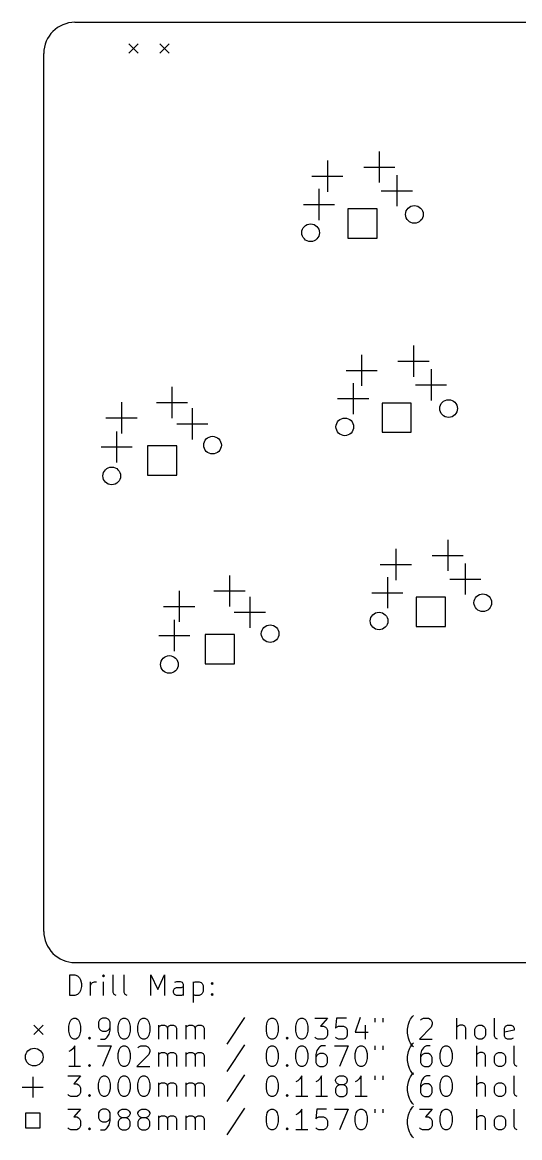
# Model space of a CAD drawing. Extents: x 193 to 305, y -164 to -57.
# Drawn here: x 192.7 to 240.7, y -164.1 to -56.6 of the extents above; entities that cross this region are included whole.
import ezdxf

# ---------------------------------------------------------------- set-up
doc = ezdxf.new("R2010")
doc.units = 0
doc.layers.add('BLACK', color=7, linetype='CONTINUOUS')

msp = doc.modelspace()

# ---------------------------------------------------------------- linework, layer by layer
at = {"layer": 'BLACK', "linetype": 'CONTINUOUS'}
for p, q in [((197.803, -56.5814), (301.991, -56.5814)), ((203.001, -58.6564), (203.901, -59.5564)), ((203.901, -58.6564), (203.001, -59.5564)), ((206.001, -58.6564), (206.901, -59.5564)), ((206.901, -58.6564), (206.001, -59.5564)), ((194.803, -144.196), (194.803, -59.5814)), ((227.146, -69.0333), (227.146, -72.0333)), ((222.144, -69.9154), (222.144, -72.9154)), ((225.646, -70.5333), (228.646, -70.5333)), ((220.644, -71.4154), (223.644, -71.4154)), ((228.838, -71.3141), (228.838, -74.3141)), ((221.334, -72.6373), (221.334, -75.6373)), ((227.338, -72.8141), (230.338, -72.8141)), ((219.834, -74.1373), (222.834, -74.1373)), ((226.937, -74.5672), (224.117, -74.5672)), ((224.117, -74.5672), (224.117, -77.3871)), ((226.937, -74.5672), (224.117, -74.5672)), ((224.117, -74.5672), (224.117, -77.3871)), ((226.937, -77.3871), (226.937, -74.5672)), ((226.937, -77.3871), (226.937, -74.5672)), ((224.117, -77.3871), (226.937, -77.3871)), ((224.117, -77.3871), (226.937, -77.3871)), ((230.446, -87.7446), (230.446, -90.7446)), ((225.443, -88.6267), (225.443, -91.6267)), ((223.943, -90.1267), (226.943, -90.1267)), ((228.946, -89.2446), (231.946, -89.2446)), ((232.137, -90.0255), (232.137, -93.0255)), ((224.633, -91.3487), (224.633, -94.3487)), ((207.155, -91.7184), (207.155, -94.7184)), ((230.637, -91.5255), (233.637, -91.5255)), ((202.297, -93.2036), (202.297, -96.2036)), ((205.655, -93.2184), (208.655, -93.2184)), ((223.133, -92.8487), (226.133, -92.8487)), ((230.236, -93.2786), (227.417, -93.2786)), ((227.417, -93.2786), (227.417, -96.0984)), ((230.236, -93.2786), (227.417, -93.2786)), ((227.417, -93.2786), (227.417, -96.0984)), ((230.236, -96.0984), (230.236, -93.2786)), ((230.236, -96.0984), (230.236, -93.2786)), ((209.112, -93.7761), (209.112, -96.7761)), ((200.797, -94.7036), (203.797, -94.7036)), ((207.612, -95.2761), (210.612, -95.2761)), ((201.825, -96.004), (201.825, -99.004)), ((227.417, -96.0984), (230.236, -96.0984)), ((227.417, -96.0984), (230.236, -96.0984)), ((200.325, -97.504), (203.325, -97.504)), ((207.621, -97.4091), (204.801, -97.4091)), ((204.801, -97.4091), (204.801, -100.229)), ((207.621, -97.4091), (204.801, -97.4091)), ((204.801, -97.4091), (204.801, -100.229)), ((207.621, -100.229), (207.621, -97.4091)), ((207.621, -100.229), (207.621, -97.4091)), ((204.801, -100.229), (207.621, -100.229)), ((204.801, -100.229), (207.621, -100.229)), ((228.742, -107.338), (228.742, -110.338)), ((233.745, -106.456), (233.745, -109.456)), ((232.245, -107.956), (235.245, -107.956)), ((227.242, -108.838), (230.242, -108.838)), ((235.437, -108.737), (235.437, -111.737)), ((212.71, -109.888), (212.71, -112.888)), ((227.933, -110.06), (227.933, -113.06)), ((233.937, -110.237), (236.937, -110.237)), ((207.852, -111.373), (207.852, -114.373)), ((211.21, -111.388), (214.21, -111.388)), ((226.433, -111.56), (229.433, -111.56)), ((206.352, -112.873), (209.352, -112.873)), ((214.667, -111.946), (214.667, -114.946)), ((233.536, -111.99), (230.716, -111.99)), ((230.716, -111.99), (230.716, -114.81)), ((233.536, -111.99), (230.716, -111.99)), ((230.716, -111.99), (230.716, -114.81)), ((233.536, -114.81), (233.536, -111.99)), ((233.536, -114.81), (233.536, -111.99)), ((213.167, -113.446), (216.167, -113.446)), ((207.38, -114.174), (207.38, -117.174)), ((230.716, -114.81), (233.536, -114.81)), ((230.716, -114.81), (233.536, -114.81)), ((205.88, -115.674), (208.88, -115.674)), ((213.176, -115.579), (210.356, -115.579)), ((210.356, -115.579), (210.356, -118.399)), ((213.176, -115.579), (210.356, -115.579)), ((210.356, -115.579), (210.356, -118.399)), ((213.176, -118.399), (213.176, -115.579)), ((213.176, -118.399), (213.176, -115.579)), ((210.356, -118.399), (213.176, -118.399)), ((210.356, -118.399), (213.176, -118.399)), ((197.803, -147.196), (301.991, -147.196)), ((197.304, -150.376), (197.304, -148.376)), ((197.304, -148.376), (197.781, -148.376)), ((197.781, -148.376), (198.066, -148.471)), ((198.066, -148.471), (198.257, -148.662)), ((198.257, -148.662), (198.352, -148.852)), ((198.352, -148.852), (198.447, -149.233)), ((198.447, -149.233), (198.447, -149.519)), ((199.304, -150.376), (199.304, -149.043)), ((199.304, -149.424), (199.4, -149.233)), ((199.4, -149.233), (199.495, -149.138)), ((199.495, -149.138), (199.685, -149.043)), ((199.685, -149.043), (199.876, -149.043)), ((200.542, -148.376), (200.447, -148.471)), ((200.447, -148.471), (200.542, -148.567)), ((200.638, -148.471), (200.542, -148.376)), ((200.542, -148.376), (200.542, -148.567)), ((200.542, -148.567), (200.638, -148.471)), ((200.542, -150.376), (200.542, -149.043)), ((201.495, -150.09), (201.495, -148.376)), ((202.542, -150.09), (202.542, -148.376)), ((205.114, -150.376), (205.114, -148.376)), ((205.114, -148.376), (205.781, -149.805)), ((205.781, -149.805), (206.447, -148.376)), ((206.447, -148.376), (206.447, -150.376)), ((207.59, -149.043), (207.4, -149.138)), ((207.971, -149.043), (207.59, -149.043)), ((208.162, -149.138), (207.971, -149.043)), ((208.257, -149.329), (208.162, -149.138)), ((208.257, -150.376), (208.257, -149.329)), ((209.209, -149.043), (209.209, -151.043)), ((209.209, -149.138), (209.4, -149.043)), ((209.4, -149.043), (209.781, -149.043)), ((209.781, -149.043), (209.971, -149.138)), ((209.971, -149.138), (210.066, -149.233)), ((210.066, -149.233), (210.162, -149.424)), ((210.923, -149.233), (211.019, -149.138)), ((211.019, -149.329), (210.923, -149.233)), ((211.019, -149.138), (211.114, -149.233)), ((211.019, -149.138), (211.019, -149.329)), ((211.114, -149.233), (211.019, -149.329)), ((197.781, -150.376), (197.304, -150.376)), ((198.066, -150.281), (197.781, -150.376)), ((198.257, -150.09), (198.066, -150.281)), ((198.352, -149.9), (198.257, -150.09)), ((198.447, -149.519), (198.352, -149.9)), ((201.59, -150.281), (201.495, -150.09)), ((201.781, -150.376), (201.59, -150.281)), ((202.638, -150.281), (202.542, -150.09)), ((202.828, -150.376), (202.638, -150.281)), ((207.304, -149.9), (207.4, -149.709)), ((207.304, -150.09), (207.304, -149.9)), ((207.4, -150.281), (207.304, -150.09)), ((207.4, -149.709), (207.59, -149.614)), ((207.59, -150.376), (207.4, -150.281)), ((207.59, -149.614), (208.066, -149.614)), ((208.066, -150.376), (207.59, -150.376)), ((208.066, -149.614), (208.257, -149.519)), ((208.257, -150.281), (208.066, -150.376)), ((209.4, -150.376), (209.209, -150.281)), ((209.781, -150.376), (209.4, -150.376)), ((209.971, -150.281), (209.781, -150.376)), ((210.066, -150.186), (209.971, -150.281)), ((210.162, -149.995), (210.066, -150.186)), ((210.162, -149.424), (210.162, -149.995)), ((210.923, -150.281), (211.019, -150.186)), ((211.019, -150.376), (210.923, -150.281)), ((211.019, -150.186), (211.114, -150.281)), ((211.019, -150.186), (211.019, -150.376)), ((211.114, -150.281), (211.019, -150.376)), ((197.495, -152.671), (197.685, -152.576)), ((197.685, -152.576), (197.876, -152.576)), ((197.876, -152.576), (198.066, -152.671)), ((200.447, -152.576), (200.257, -152.671)), ((200.828, -152.576), (200.447, -152.576)), ((201.019, -152.671), (200.828, -152.576)), ((202.257, -152.671), (202.447, -152.576)), ((202.447, -152.576), (202.638, -152.576)), ((202.638, -152.576), (202.828, -152.671)), ((204.162, -152.671), (204.352, -152.576)), ((204.352, -152.576), (204.542, -152.576)), ((204.542, -152.576), (204.733, -152.671)), ((214.162, -152.481), (212.447, -155.052)), ((216.542, -152.671), (216.733, -152.576)), ((216.733, -152.576), (216.923, -152.576)), ((216.923, -152.576), (217.114, -152.671)), ((219.4, -152.671), (219.59, -152.576)), ((219.59, -152.576), (219.781, -152.576)), ((219.781, -152.576), (219.971, -152.671)), ((220.923, -152.576), (222.162, -152.576)), ((222.162, -152.576), (221.495, -153.338)), ((223.019, -152.576), (222.923, -153.529)), ((223.971, -152.576), (223.019, -152.576)), ((225.304, -152.481), (224.828, -153.909)), ((226.733, -152.576), (226.733, -152.957)), ((227.495, -152.576), (227.495, -152.957)), ((230.162, -152.671), (230.352, -152.386)), ((230.352, -152.386), (230.447, -152.29)), ((231.209, -152.671), (231.4, -152.576)), ((231.4, -152.576), (231.876, -152.576)), ((231.876, -152.576), (232.066, -152.671)), ((234.638, -154.576), (234.638, -152.576)), ((238.257, -154.29), (238.257, -152.576)), ((193.828, -153.221), (194.728, -154.121)), ((194.728, -153.221), (193.828, -154.121)), ((197.209, -153.338), (197.304, -152.957)), ((197.209, -153.814), (197.209, -153.338)), ((197.304, -152.957), (197.4, -152.767)), ((197.4, -152.767), (197.495, -152.671)), ((198.066, -152.671), (198.162, -152.767)), ((198.162, -152.767), (198.257, -152.957)), ((198.257, -152.957), (198.352, -153.338)), ((198.352, -153.338), (198.352, -153.814)), ((200.162, -152.767), (200.066, -152.957)), ((200.066, -152.957), (200.066, -153.433)), ((200.066, -153.433), (200.162, -153.624)), ((200.257, -152.671), (200.162, -152.767)), ((200.162, -153.624), (200.257, -153.719)), ((200.257, -153.719), (200.447, -153.814)), ((200.828, -153.814), (201.019, -153.719)), ((201.114, -152.767), (201.019, -152.671)), ((201.019, -153.719), (201.114, -153.624)), ((201.209, -152.957), (201.114, -152.767)), ((201.114, -153.624), (201.209, -153.433)), ((201.114, -154.1), (201.209, -153.719)), ((201.209, -153.719), (201.209, -152.957)), ((201.971, -153.338), (202.066, -152.957)), ((201.971, -153.814), (201.971, -153.338)), ((202.066, -152.957), (202.162, -152.767)), ((202.162, -152.767), (202.257, -152.671)), ((202.828, -152.671), (202.923, -152.767)), ((202.923, -152.767), (203.019, -152.957)), ((203.019, -152.957), (203.114, -153.338)), ((203.114, -153.338), (203.114, -153.814)), ((203.876, -153.338), (203.971, -152.957)), ((203.876, -153.814), (203.876, -153.338)), ((203.971, -152.957), (204.066, -152.767)), ((204.066, -152.767), (204.162, -152.671)), ((204.733, -152.671), (204.828, -152.767)), ((204.828, -152.767), (204.923, -152.957)), ((204.923, -152.957), (205.019, -153.338)), ((205.019, -153.338), (205.019, -153.814)), ((205.876, -154.576), (205.876, -153.243)), ((205.876, -153.433), (205.971, -153.338)), ((205.971, -153.338), (206.162, -153.243)), ((206.162, -153.243), (206.447, -153.243)), ((206.447, -153.243), (206.638, -153.338)), ((206.638, -153.338), (206.733, -153.529)), ((206.733, -153.529), (206.828, -153.338)), ((206.733, -153.529), (206.733, -154.576)), ((206.828, -153.338), (207.019, -153.243)), ((207.019, -153.243), (207.304, -153.243)), ((207.304, -153.243), (207.495, -153.338)), ((207.495, -153.338), (207.59, -153.529)), ((207.59, -153.529), (207.59, -154.576)), ((208.542, -154.576), (208.542, -153.243)), ((208.542, -153.433), (208.638, -153.338)), ((208.638, -153.338), (208.828, -153.243)), ((208.828, -153.243), (209.114, -153.243)), ((209.114, -153.243), (209.304, -153.338)), ((209.304, -153.338), (209.4, -153.529)), ((209.4, -153.529), (209.495, -153.338)), ((209.4, -153.529), (209.4, -154.576)), ((209.495, -153.338), (209.685, -153.243)), ((209.685, -153.243), (209.971, -153.243)), ((209.971, -153.243), (210.162, -153.338)), ((210.162, -153.338), (210.257, -153.529)), ((210.257, -153.529), (210.257, -154.576)), ((216.257, -153.338), (216.352, -152.957)), ((216.257, -153.814), (216.257, -153.338)), ((216.352, -152.957), (216.447, -152.767)), ((216.447, -152.767), (216.542, -152.671)), ((217.114, -152.671), (217.209, -152.767)), ((217.209, -152.767), (217.304, -152.957)), ((217.304, -152.957), (217.4, -153.338)), ((217.4, -153.338), (217.4, -153.814)), ((219.114, -153.338), (219.209, -152.957)), ((219.114, -153.814), (219.114, -153.338)), ((219.209, -152.957), (219.304, -152.767)), ((219.304, -152.767), (219.4, -152.671)), ((219.971, -152.671), (220.066, -152.767)), ((220.066, -152.767), (220.162, -152.957)), ((220.162, -152.957), (220.257, -153.338)), ((220.257, -153.338), (220.257, -153.814)), ((221.495, -153.338), (221.781, -153.338)), ((221.781, -153.338), (221.971, -153.433)), ((221.971, -153.433), (222.066, -153.529)), ((222.066, -153.529), (222.162, -153.719)), ((222.162, -153.719), (222.162, -154.195)), ((222.923, -153.529), (223.019, -153.433)), ((223.019, -153.433), (223.209, -153.338)), ((223.209, -153.338), (223.685, -153.338)), ((223.685, -153.338), (223.876, -153.433)), ((223.876, -153.433), (223.971, -153.529)), ((223.971, -153.529), (224.066, -153.719)), ((224.066, -153.719), (224.066, -154.195)), ((225.781, -153.243), (225.781, -154.576)), ((229.876, -153.624), (229.971, -153.148)), ((229.876, -154.005), (229.876, -153.624)), ((229.971, -153.148), (230.066, -152.862)), ((230.066, -152.862), (230.162, -152.671)), ((232.162, -153.433), (231.019, -154.576)), ((231.114, -152.767), (231.209, -152.671)), ((232.066, -152.671), (232.162, -152.767)), ((232.162, -152.767), (232.257, -152.957)), ((232.257, -153.148), (232.162, -153.433)), ((232.257, -152.957), (232.257, -153.148)), ((234.733, -153.338), (234.638, -153.433)), ((234.923, -153.243), (234.733, -153.338)), ((235.209, -153.243), (234.923, -153.243)), ((235.4, -153.338), (235.209, -153.243)), ((235.495, -153.529), (235.4, -153.338)), ((235.495, -154.576), (235.495, -153.529)), ((236.352, -153.624), (236.447, -153.433)), ((236.352, -154.195), (236.352, -153.624)), ((236.447, -153.433), (236.542, -153.338)), ((236.542, -153.338), (236.733, -153.243)), ((236.733, -153.243), (237.019, -153.243)), ((237.019, -153.243), (237.209, -153.338)), ((237.209, -153.338), (237.304, -153.433)), ((237.304, -153.433), (237.4, -153.624)), ((237.4, -153.624), (237.4, -154.195)), ((239.209, -153.529), (239.304, -153.338)), ((239.209, -154.29), (239.209, -153.529)), ((240.162, -153.719), (239.209, -153.909)), ((239.304, -153.338), (239.495, -153.243)), ((239.495, -153.243), (239.876, -153.243)), ((239.876, -153.243), (240.066, -153.338)), ((240.066, -153.338), (240.162, -153.529)), ((240.162, -153.529), (240.162, -153.719)), ((197.304, -154.195), (197.209, -153.814)), ((197.4, -154.386), (197.304, -154.195)), ((197.495, -154.481), (197.4, -154.386)), ((197.685, -154.576), (197.495, -154.481)), ((197.876, -154.576), (197.685, -154.576)), ((198.066, -154.481), (197.876, -154.576)), ((198.162, -154.386), (198.066, -154.481)), ((198.257, -154.195), (198.162, -154.386)), ((198.352, -153.814), (198.257, -154.195)), ((199.114, -154.481), (199.209, -154.386)), ((199.209, -154.576), (199.114, -154.481)), ((199.209, -154.386), (199.304, -154.481)), ((199.209, -154.386), (199.209, -154.576)), ((199.304, -154.481), (199.209, -154.576)), ((200.257, -154.576), (200.638, -154.576)), ((200.447, -153.814), (200.828, -153.814)), ((200.638, -154.576), (200.828, -154.481)), ((200.828, -154.481), (200.923, -154.386)), ((200.923, -154.386), (201.114, -154.1)), ((202.066, -154.195), (201.971, -153.814)), ((202.162, -154.386), (202.066, -154.195)), ((202.257, -154.481), (202.162, -154.386)), ((202.447, -154.576), (202.257, -154.481)), ((202.638, -154.576), (202.447, -154.576)), ((202.828, -154.481), (202.638, -154.576)), ((202.923, -154.386), (202.828, -154.481)), ((203.019, -154.195), (202.923, -154.386)), ((203.114, -153.814), (203.019, -154.195)), ((203.971, -154.195), (203.876, -153.814)), ((204.066, -154.386), (203.971, -154.195)), ((204.162, -154.481), (204.066, -154.386)), ((204.352, -154.576), (204.162, -154.481)), ((204.542, -154.576), (204.352, -154.576)), ((204.733, -154.481), (204.542, -154.576)), ((204.828, -154.386), (204.733, -154.481)), ((204.923, -154.195), (204.828, -154.386)), ((205.019, -153.814), (204.923, -154.195)), ((216.352, -154.195), (216.257, -153.814)), ((216.447, -154.386), (216.352, -154.195)), ((216.542, -154.481), (216.447, -154.386)), ((216.733, -154.576), (216.542, -154.481)), ((216.923, -154.576), (216.733, -154.576)), ((217.114, -154.481), (216.923, -154.576)), ((217.209, -154.386), (217.114, -154.481)), ((217.304, -154.195), (217.209, -154.386)), ((217.4, -153.814), (217.304, -154.195)), ((218.162, -154.481), (218.257, -154.386)), ((218.257, -154.576), (218.162, -154.481)), ((218.257, -154.386), (218.352, -154.481)), ((218.257, -154.386), (218.257, -154.576)), ((218.352, -154.481), (218.257, -154.576)), ((219.209, -154.195), (219.114, -153.814)), ((219.304, -154.386), (219.209, -154.195)), ((219.4, -154.481), (219.304, -154.386)), ((219.59, -154.576), (219.4, -154.481)), ((219.781, -154.576), (219.59, -154.576)), ((219.971, -154.481), (219.781, -154.576)), ((220.066, -154.386), (219.971, -154.481)), ((220.162, -154.195), (220.066, -154.386)), ((220.257, -153.814), (220.162, -154.195)), ((221.019, -154.481), (220.923, -154.386)), ((221.209, -154.576), (221.019, -154.481)), ((221.781, -154.576), (221.209, -154.576)), ((221.971, -154.481), (221.781, -154.576)), ((222.066, -154.386), (221.971, -154.481)), ((222.162, -154.195), (222.066, -154.386)), ((223.019, -154.481), (222.923, -154.386)), ((223.209, -154.576), (223.019, -154.481)), ((223.685, -154.576), (223.209, -154.576)), ((223.876, -154.481), (223.685, -154.576)), ((223.971, -154.386), (223.876, -154.481)), ((224.066, -154.195), (223.971, -154.386)), ((224.828, -153.909), (226.066, -153.909)), ((229.971, -154.481), (229.876, -154.005)), ((230.066, -154.767), (229.971, -154.481)), ((230.162, -154.957), (230.066, -154.767)), ((231.019, -154.576), (232.257, -154.576)), ((236.447, -154.386), (236.352, -154.195)), ((236.542, -154.481), (236.447, -154.386)), ((236.733, -154.576), (236.542, -154.481)), ((237.019, -154.576), (236.733, -154.576)), ((237.209, -154.481), (237.019, -154.576)), ((237.304, -154.386), (237.209, -154.481)), ((237.4, -154.195), (237.304, -154.386)), ((238.352, -154.481), (238.257, -154.29)), ((238.542, -154.576), (238.352, -154.481)), ((239.304, -154.481), (239.209, -154.29)), ((239.495, -154.576), (239.304, -154.481)), ((239.876, -154.576), (239.495, -154.576)), ((240.066, -154.481), (239.876, -154.576)), ((197.4, -155.692), (197.209, -155.788)), ((197.59, -155.502), (197.4, -155.692)), ((197.781, -155.216), (197.59, -155.502)), ((197.781, -157.216), (197.781, -155.216)), ((199.971, -155.216), (201.304, -155.216)), ((201.304, -155.216), (200.447, -157.216)), ((201.971, -155.978), (202.066, -155.597)), ((202.066, -155.597), (202.162, -155.407)), ((202.162, -155.407), (202.257, -155.311)), ((202.257, -155.311), (202.447, -155.216)), ((202.447, -155.216), (202.638, -155.216)), ((202.638, -155.216), (202.828, -155.311)), ((202.828, -155.311), (202.923, -155.407)), ((202.923, -155.407), (203.019, -155.597)), ((203.019, -155.597), (203.114, -155.978)), ((203.876, -155.407), (203.971, -155.311)), ((203.971, -155.311), (204.162, -155.216)), ((204.162, -155.216), (204.638, -155.216)), ((204.638, -155.216), (204.828, -155.311)), ((204.828, -155.311), (204.923, -155.407)), ((204.923, -155.407), (205.019, -155.597)), ((205.019, -155.788), (204.923, -156.073)), ((205.019, -155.597), (205.019, -155.788)), ((214.162, -155.121), (212.447, -157.692)), ((216.257, -155.978), (216.352, -155.597)), ((216.352, -155.597), (216.447, -155.407)), ((216.447, -155.407), (216.542, -155.311)), ((216.542, -155.311), (216.733, -155.216)), ((216.733, -155.216), (216.923, -155.216)), ((216.923, -155.216), (217.114, -155.311)), ((217.114, -155.311), (217.209, -155.407)), ((217.209, -155.407), (217.304, -155.597)), ((217.304, -155.597), (217.4, -155.978)), ((219.114, -155.978), (219.209, -155.597)), ((219.209, -155.597), (219.304, -155.407)), ((219.304, -155.407), (219.4, -155.311)), ((219.4, -155.311), (219.59, -155.216)), ((219.59, -155.216), (219.781, -155.216)), ((219.781, -155.216), (219.971, -155.311)), ((219.971, -155.311), (220.066, -155.407)), ((220.066, -155.407), (220.162, -155.597)), ((220.162, -155.597), (220.257, -155.978)), ((221.114, -155.692), (221.019, -156.073)), ((221.304, -155.407), (221.114, -155.692)), ((221.4, -155.311), (221.304, -155.407)), ((221.59, -155.216), (221.4, -155.311)), ((221.971, -155.216), (221.59, -155.216)), ((222.828, -155.216), (224.162, -155.216)), ((224.162, -155.216), (223.304, -157.216)), ((224.828, -155.978), (224.923, -155.597)), ((224.923, -155.597), (225.019, -155.407)), ((225.019, -155.407), (225.114, -155.311)), ((225.114, -155.311), (225.304, -155.216)), ((225.304, -155.216), (225.495, -155.216)), ((225.495, -155.216), (225.685, -155.311)), ((225.685, -155.311), (225.781, -155.407)), ((225.781, -155.407), (225.876, -155.597)), ((225.876, -155.597), (225.971, -155.978)), ((226.733, -155.216), (226.733, -155.597)), ((227.495, -155.216), (227.495, -155.597)), ((229.876, -156.264), (229.971, -155.788)), ((229.971, -155.788), (230.066, -155.502)), ((230.066, -155.502), (230.162, -155.311)), ((230.352, -155.243), (230.162, -154.957)), ((230.162, -155.311), (230.352, -155.026)), ((230.352, -155.026), (230.447, -154.93)), ((230.447, -155.338), (230.352, -155.243)), ((231.209, -155.692), (231.114, -156.073)), ((231.4, -155.407), (231.209, -155.692)), ((231.495, -155.311), (231.4, -155.407)), ((231.685, -155.216), (231.495, -155.311)), ((232.066, -155.216), (231.685, -155.216)), ((233.019, -155.978), (233.114, -155.597)), ((233.114, -155.597), (233.209, -155.407)), ((233.209, -155.407), (233.304, -155.311)), ((233.304, -155.311), (233.495, -155.216)), ((233.495, -155.216), (233.685, -155.216)), ((233.685, -155.216), (233.876, -155.311)), ((233.876, -155.311), (233.971, -155.407)), ((233.971, -155.407), (234.066, -155.597)), ((234.066, -155.597), (234.162, -155.978)), ((236.542, -157.216), (236.542, -155.216)), ((240.162, -156.93), (240.162, -155.216)), ((201.971, -156.454), (201.971, -155.978)), ((202.066, -156.835), (201.971, -156.454)), ((202.162, -157.026), (202.066, -156.835)), ((203.019, -156.835), (202.923, -157.026)), ((203.114, -156.454), (203.019, -156.835)), ((203.114, -155.978), (203.114, -156.454)), ((204.923, -156.073), (203.781, -157.216)), ((205.876, -157.216), (205.876, -155.883)), ((205.876, -156.073), (205.971, -155.978)), ((205.971, -155.978), (206.162, -155.883)), ((206.162, -155.883), (206.447, -155.883)), ((206.447, -155.883), (206.638, -155.978)), ((206.638, -155.978), (206.733, -156.169)), ((206.733, -156.169), (206.828, -155.978)), ((206.733, -156.169), (206.733, -157.216)), ((206.828, -155.978), (207.019, -155.883)), ((207.019, -155.883), (207.304, -155.883)), ((207.304, -155.883), (207.495, -155.978)), ((207.495, -155.978), (207.59, -156.169)), ((207.59, -156.169), (207.59, -157.216)), ((208.542, -157.216), (208.542, -155.883)), ((208.542, -156.073), (208.638, -155.978)), ((208.638, -155.978), (208.828, -155.883)), ((208.828, -155.883), (209.114, -155.883)), ((209.114, -155.883), (209.304, -155.978)), ((209.304, -155.978), (209.4, -156.169)), ((209.4, -156.169), (209.495, -155.978)), ((209.4, -156.169), (209.4, -157.216)), ((209.495, -155.978), (209.685, -155.883)), ((209.685, -155.883), (209.971, -155.883)), ((209.971, -155.883), (210.162, -155.978)), ((210.162, -155.978), (210.257, -156.169)), ((210.257, -156.169), (210.257, -157.216)), ((216.257, -156.454), (216.257, -155.978)), ((216.352, -156.835), (216.257, -156.454)), ((216.447, -157.026), (216.352, -156.835)), ((217.304, -156.835), (217.209, -157.026)), ((217.4, -156.454), (217.304, -156.835)), ((217.4, -155.978), (217.4, -156.454)), ((219.114, -156.454), (219.114, -155.978)), ((219.209, -156.835), (219.114, -156.454)), ((219.304, -157.026), (219.209, -156.835)), ((220.162, -156.835), (220.066, -157.026)), ((220.257, -156.454), (220.162, -156.835)), ((220.257, -155.978), (220.257, -156.454)), ((221.019, -156.073), (221.019, -156.835)), ((221.114, -156.169), (221.019, -156.359)), ((221.019, -156.835), (221.114, -157.026)), ((221.209, -156.073), (221.114, -156.169)), ((221.4, -155.978), (221.209, -156.073)), ((221.781, -155.978), (221.4, -155.978)), ((221.971, -156.073), (221.781, -155.978)), ((222.066, -156.169), (221.971, -156.073)), ((222.162, -156.359), (222.066, -156.169)), ((222.066, -157.026), (222.162, -156.835)), ((222.162, -156.835), (222.162, -156.359)), ((224.828, -156.454), (224.828, -155.978)), ((224.923, -156.835), (224.828, -156.454)), ((225.019, -157.026), (224.923, -156.835)), ((225.876, -156.835), (225.781, -157.026)), ((225.971, -156.454), (225.876, -156.835)), ((225.971, -155.978), (225.971, -156.454)), ((229.876, -156.645), (229.876, -156.264)), ((229.971, -157.121), (229.876, -156.645)), ((231.114, -156.073), (231.114, -156.835)), ((231.209, -156.169), (231.114, -156.359)), ((231.114, -156.835), (231.209, -157.026)), ((231.304, -156.073), (231.209, -156.169)), ((231.495, -155.978), (231.304, -156.073)), ((231.876, -155.978), (231.495, -155.978)), ((232.066, -156.073), (231.876, -155.978)), ((232.162, -156.169), (232.066, -156.073)), ((232.257, -156.359), (232.162, -156.169)), ((232.162, -157.026), (232.257, -156.835)), ((232.257, -156.835), (232.257, -156.359)), ((233.019, -156.454), (233.019, -155.978)), ((233.114, -156.835), (233.019, -156.454)), ((233.209, -157.026), (233.114, -156.835)), ((234.066, -156.835), (233.971, -157.026)), ((234.162, -156.454), (234.066, -156.835)), ((234.162, -155.978), (234.162, -156.454)), ((236.638, -155.978), (236.542, -156.073)), ((236.828, -155.883), (236.638, -155.978)), ((237.114, -155.883), (236.828, -155.883)), ((237.304, -155.978), (237.114, -155.883)), ((237.4, -156.169), (237.304, -155.978)), ((237.4, -157.216), (237.4, -156.169)), ((238.257, -156.264), (238.352, -156.073)), ((238.257, -156.835), (238.257, -156.264)), ((238.352, -157.026), (238.257, -156.835)), ((238.352, -156.073), (238.447, -155.978)), ((238.447, -155.978), (238.638, -155.883)), ((238.638, -155.883), (238.923, -155.883)), ((238.923, -155.883), (239.114, -155.978)), ((239.114, -155.978), (239.209, -156.073)), ((239.209, -156.073), (239.304, -156.264)), ((239.304, -156.835), (239.209, -157.026)), ((239.304, -156.264), (239.304, -156.835)), ((240.257, -157.121), (240.162, -156.93)), ((198.352, -157.216), (197.209, -157.216)), ((199.114, -157.121), (199.209, -157.026)), ((199.209, -157.216), (199.114, -157.121)), ((199.209, -157.026), (199.304, -157.121)), ((199.209, -157.026), (199.209, -157.216)), ((199.304, -157.121), (199.209, -157.216)), ((202.257, -157.121), (202.162, -157.026)), ((202.447, -157.216), (202.257, -157.121)), ((202.638, -157.216), (202.447, -157.216)), ((202.828, -157.121), (202.638, -157.216)), ((202.923, -157.026), (202.828, -157.121)), ((203.781, -157.216), (205.019, -157.216)), ((216.542, -157.121), (216.447, -157.026)), ((216.733, -157.216), (216.542, -157.121)), ((216.923, -157.216), (216.733, -157.216)), ((217.114, -157.121), (216.923, -157.216)), ((217.209, -157.026), (217.114, -157.121)), ((218.162, -157.121), (218.257, -157.026)), ((218.257, -157.216), (218.162, -157.121)), ((218.257, -157.026), (218.352, -157.121)), ((218.257, -157.026), (218.257, -157.216)), ((218.352, -157.121), (218.257, -157.216)), ((219.4, -157.121), (219.304, -157.026)), ((219.59, -157.216), (219.4, -157.121)), ((219.781, -157.216), (219.59, -157.216)), ((219.971, -157.121), (219.781, -157.216)), ((220.066, -157.026), (219.971, -157.121)), ((221.114, -157.026), (221.209, -157.121)), ((221.209, -157.121), (221.4, -157.216)), ((221.4, -157.216), (221.781, -157.216)), ((221.781, -157.216), (221.971, -157.121)), ((221.971, -157.121), (222.066, -157.026)), ((225.114, -157.121), (225.019, -157.026)), ((225.304, -157.216), (225.114, -157.121)), ((225.495, -157.216), (225.304, -157.216)), ((225.685, -157.121), (225.495, -157.216)), ((225.781, -157.026), (225.685, -157.121)), ((230.066, -157.407), (229.971, -157.121)), ((230.162, -157.597), (230.066, -157.407)), ((230.352, -157.883), (230.162, -157.597)), ((230.162, -158.213), (230.352, -157.927)), ((230.352, -157.927), (230.447, -157.832)), ((230.447, -157.978), (230.352, -157.883)), ((231.209, -157.026), (231.304, -157.121)), ((231.304, -157.121), (231.495, -157.216)), ((231.495, -157.216), (231.876, -157.216)), ((231.876, -157.216), (232.066, -157.121)), ((232.066, -157.121), (232.162, -157.026)), ((233.304, -157.121), (233.209, -157.026)), ((233.495, -157.216), (233.304, -157.121)), ((233.685, -157.216), (233.495, -157.216)), ((233.876, -157.121), (233.685, -157.216)), ((233.971, -157.026), (233.876, -157.121)), ((238.447, -157.121), (238.352, -157.026)), ((238.638, -157.216), (238.447, -157.121)), ((238.923, -157.216), (238.638, -157.216)), ((239.114, -157.121), (238.923, -157.216)), ((239.209, -157.026), (239.114, -157.121)), ((240.447, -157.216), (240.257, -157.121)), ((193.728, -158.213), (193.728, -160.213)), ((197.114, -158.118), (198.352, -158.118)), ((198.352, -158.118), (197.685, -158.88)), ((197.685, -158.88), (197.971, -158.88)), ((197.971, -158.88), (198.162, -158.975)), ((198.162, -158.975), (198.257, -159.07)), ((198.257, -159.07), (198.352, -159.261)), ((200.066, -158.88), (200.162, -158.499)), ((200.066, -159.356), (200.066, -158.88)), ((200.162, -158.499), (200.257, -158.308)), ((200.257, -158.308), (200.352, -158.213)), ((200.352, -158.213), (200.542, -158.118)), ((200.542, -158.118), (200.733, -158.118)), ((200.733, -158.118), (200.923, -158.213)), ((200.923, -158.213), (201.019, -158.308)), ((201.019, -158.308), (201.114, -158.499)), ((201.114, -158.499), (201.209, -158.88)), ((201.209, -158.88), (201.209, -159.356)), ((201.971, -158.88), (202.066, -158.499)), ((201.971, -159.356), (201.971, -158.88)), ((202.066, -158.499), (202.162, -158.308)), ((202.162, -158.308), (202.257, -158.213)), ((202.257, -158.213), (202.447, -158.118)), ((202.447, -158.118), (202.638, -158.118)), ((202.638, -158.118), (202.828, -158.213)), ((202.828, -158.213), (202.923, -158.308)), ((202.923, -158.308), (203.019, -158.499)), ((203.019, -158.499), (203.114, -158.88)), ((203.114, -158.88), (203.114, -159.356)), ((203.876, -158.88), (203.971, -158.499)), ((203.876, -159.356), (203.876, -158.88)), ((203.971, -158.499), (204.066, -158.308)), ((204.066, -158.308), (204.162, -158.213)), ((204.162, -158.213), (204.352, -158.118)), ((204.352, -158.118), (204.542, -158.118)), ((204.542, -158.118), (204.733, -158.213)), ((204.733, -158.213), (204.828, -158.308)), ((204.828, -158.308), (204.923, -158.499)), ((204.923, -158.499), (205.019, -158.88)), ((205.019, -158.88), (205.019, -159.356)), ((205.876, -160.118), (205.876, -158.785)), ((205.876, -158.975), (205.971, -158.88)), ((205.971, -158.88), (206.162, -158.785)), ((206.162, -158.785), (206.447, -158.785)), ((206.447, -158.785), (206.638, -158.88)), ((206.638, -158.88), (206.733, -159.07)), ((206.733, -159.07), (206.828, -158.88)), ((206.733, -159.07), (206.733, -160.118)), ((206.828, -158.88), (207.019, -158.785)), ((207.019, -158.785), (207.304, -158.785)), ((207.304, -158.785), (207.495, -158.88)), ((207.495, -158.88), (207.59, -159.07)), ((207.59, -159.07), (207.59, -160.118)), ((208.542, -160.118), (208.542, -158.785)), ((208.542, -158.975), (208.638, -158.88)), ((208.638, -158.88), (208.828, -158.785)), ((208.828, -158.785), (209.114, -158.785)), ((209.114, -158.785), (209.304, -158.88)), ((209.304, -158.88), (209.4, -159.07)), ((209.4, -159.07), (209.495, -158.88)), ((209.4, -159.07), (209.4, -160.118)), ((209.495, -158.88), (209.685, -158.785)), ((209.685, -158.785), (209.971, -158.785)), ((209.971, -158.785), (210.162, -158.88)), ((210.162, -158.88), (210.257, -159.07)), ((210.257, -159.07), (210.257, -160.118)), ((214.162, -158.023), (212.447, -160.594)), ((216.257, -158.88), (216.352, -158.499)), ((216.257, -159.356), (216.257, -158.88)), ((216.352, -158.499), (216.447, -158.308)), ((216.447, -158.308), (216.542, -158.213)), ((216.542, -158.213), (216.733, -158.118)), ((216.733, -158.118), (216.923, -158.118)), ((216.923, -158.118), (217.114, -158.213)), ((217.114, -158.213), (217.209, -158.308)), ((217.209, -158.308), (217.304, -158.499)), ((217.304, -158.499), (217.4, -158.88)), ((217.4, -158.88), (217.4, -159.356)), ((219.304, -158.594), (219.114, -158.689)), ((219.495, -158.404), (219.304, -158.594)), ((219.685, -158.118), (219.495, -158.404)), ((219.685, -160.118), (219.685, -158.118)), ((221.209, -158.594), (221.019, -158.689)), ((221.4, -158.404), (221.209, -158.594)), ((221.59, -158.118), (221.4, -158.404)), ((221.59, -160.118), (221.59, -158.118)), ((222.923, -158.499), (223.019, -158.308)), ((222.923, -158.594), (222.923, -158.499)), ((223.019, -158.785), (222.923, -158.594)), ((223.019, -158.308), (223.114, -158.213)), ((223.114, -158.88), (223.019, -158.785)), ((223.114, -159.07), (223.019, -159.166)), ((223.114, -158.213), (223.304, -158.118)), ((223.304, -158.975), (223.114, -158.88)), ((223.304, -158.975), (223.114, -159.07)), ((223.304, -158.118), (223.685, -158.118)), ((223.685, -158.975), (223.304, -158.975)), ((223.685, -158.118), (223.876, -158.213)), ((223.876, -158.88), (223.685, -158.975)), ((223.876, -159.07), (223.685, -158.975)), ((223.876, -158.213), (223.971, -158.308)), ((223.971, -158.785), (223.876, -158.88)), ((223.971, -159.166), (223.876, -159.07)), ((223.971, -158.308), (224.066, -158.499)), ((224.066, -158.594), (223.971, -158.785)), ((224.066, -158.499), (224.066, -158.594)), ((225.019, -158.594), (224.828, -158.689)), ((225.209, -158.404), (225.019, -158.594)), ((225.4, -158.118), (225.209, -158.404)), ((225.4, -160.118), (225.4, -158.118)), ((226.733, -158.118), (226.733, -158.499)), ((227.495, -158.118), (227.495, -158.499)), ((229.876, -159.166), (229.971, -158.689)), ((229.971, -158.689), (230.066, -158.404)), ((230.066, -158.404), (230.162, -158.213)), ((231.209, -158.594), (231.114, -158.975)), ((231.114, -158.975), (231.114, -159.737)), ((231.209, -159.07), (231.114, -159.261)), ((231.4, -158.308), (231.209, -158.594)), ((231.304, -158.975), (231.209, -159.07)), ((231.495, -158.88), (231.304, -158.975)), ((231.495, -158.213), (231.4, -158.308)), ((231.685, -158.118), (231.495, -158.213)), ((231.876, -158.88), (231.495, -158.88)), ((232.066, -158.118), (231.685, -158.118)), ((232.066, -158.975), (231.876, -158.88)), ((232.162, -159.07), (232.066, -158.975)), ((232.257, -159.261), (232.162, -159.07)), ((233.019, -158.88), (233.114, -158.499)), ((233.019, -159.356), (233.019, -158.88)), ((233.114, -158.499), (233.209, -158.308)), ((233.209, -158.308), (233.304, -158.213)), ((233.304, -158.213), (233.495, -158.118)), ((233.495, -158.118), (233.685, -158.118)), ((233.685, -158.118), (233.876, -158.213)), ((233.876, -158.213), (233.971, -158.308)), ((233.971, -158.308), (234.066, -158.499)), ((234.066, -158.499), (234.162, -158.88)), ((234.162, -158.88), (234.162, -159.356)), ((236.542, -160.118), (236.542, -158.118)), ((236.638, -158.88), (236.542, -158.975)), ((236.828, -158.785), (236.638, -158.88)), ((237.114, -158.785), (236.828, -158.785)), ((237.304, -158.88), (237.114, -158.785)), ((237.4, -159.07), (237.304, -158.88)), ((237.4, -160.118), (237.4, -159.07)), ((238.257, -159.166), (238.352, -158.975)), ((238.352, -158.975), (238.447, -158.88)), ((238.447, -158.88), (238.638, -158.785)), ((238.638, -158.785), (238.923, -158.785)), ((238.923, -158.785), (239.114, -158.88)), ((239.114, -158.88), (239.209, -158.975)), ((239.209, -158.975), (239.304, -159.166)), ((240.162, -159.832), (240.162, -158.118)), ((192.728, -159.213), (194.728, -159.213)), ((197.209, -160.023), (197.114, -159.927)), ((197.4, -160.118), (197.209, -160.023)), ((197.971, -160.118), (197.4, -160.118)), ((198.162, -160.023), (197.971, -160.118)), ((198.257, -159.927), (198.162, -160.023)), ((198.352, -159.737), (198.257, -159.927)), ((198.352, -159.261), (198.352, -159.737)), ((199.114, -160.023), (199.209, -159.927)), ((199.209, -160.118), (199.114, -160.023)), ((199.209, -159.927), (199.304, -160.023)), ((199.209, -159.927), (199.209, -160.118)), ((199.304, -160.023), (199.209, -160.118)), ((200.162, -159.737), (200.066, -159.356)), ((200.257, -159.927), (200.162, -159.737)), ((200.352, -160.023), (200.257, -159.927)), ((200.542, -160.118), (200.352, -160.023)), ((200.733, -160.118), (200.542, -160.118)), ((200.923, -160.023), (200.733, -160.118)), ((201.019, -159.927), (200.923, -160.023)), ((201.114, -159.737), (201.019, -159.927)), ((201.209, -159.356), (201.114, -159.737)), ((202.066, -159.737), (201.971, -159.356)), ((202.162, -159.927), (202.066, -159.737)), ((202.257, -160.023), (202.162, -159.927)), ((202.447, -160.118), (202.257, -160.023)), ((202.638, -160.118), (202.447, -160.118)), ((202.828, -160.023), (202.638, -160.118)), ((202.923, -159.927), (202.828, -160.023)), ((203.019, -159.737), (202.923, -159.927)), ((203.114, -159.356), (203.019, -159.737)), ((203.971, -159.737), (203.876, -159.356)), ((204.066, -159.927), (203.971, -159.737)), ((204.162, -160.023), (204.066, -159.927)), ((204.352, -160.118), (204.162, -160.023)), ((204.542, -160.118), (204.352, -160.118)), ((204.733, -160.023), (204.542, -160.118)), ((204.828, -159.927), (204.733, -160.023)), ((204.923, -159.737), (204.828, -159.927)), ((205.019, -159.356), (204.923, -159.737)), ((216.352, -159.737), (216.257, -159.356)), ((216.447, -159.927), (216.352, -159.737)), ((216.542, -160.023), (216.447, -159.927)), ((216.733, -160.118), (216.542, -160.023)), ((216.923, -160.118), (216.733, -160.118)), ((217.114, -160.023), (216.923, -160.118)), ((217.209, -159.927), (217.114, -160.023)), ((217.304, -159.737), (217.209, -159.927)), ((217.4, -159.356), (217.304, -159.737)), ((218.162, -160.023), (218.257, -159.927)), ((218.257, -160.118), (218.162, -160.023)), ((218.257, -159.927), (218.352, -160.023)), ((218.257, -159.927), (218.257, -160.118)), ((218.352, -160.023), (218.257, -160.118)), ((220.257, -160.118), (219.114, -160.118)), ((222.162, -160.118), (221.019, -160.118)), ((223.019, -159.166), (222.923, -159.356)), ((222.923, -159.356), (222.923, -159.737)), ((222.923, -159.737), (223.019, -159.927)), ((223.019, -159.927), (223.114, -160.023)), ((223.114, -160.023), (223.304, -160.118)), ((223.304, -160.118), (223.685, -160.118)), ((223.685, -160.118), (223.876, -160.023)), ((223.876, -160.023), (223.971, -159.927)), ((224.066, -159.356), (223.971, -159.166)), ((223.971, -159.927), (224.066, -159.737)), ((224.066, -159.737), (224.066, -159.356)), ((225.971, -160.118), (224.828, -160.118)), ((229.876, -159.546), (229.876, -159.166)), ((229.971, -160.023), (229.876, -159.546)), ((230.066, -160.308), (229.971, -160.023)), ((231.114, -159.737), (231.209, -159.927)), ((231.209, -159.927), (231.304, -160.023)), ((231.304, -160.023), (231.495, -160.118)), ((231.495, -160.118), (231.876, -160.118)), ((231.876, -160.118), (232.066, -160.023)), ((232.066, -160.023), (232.162, -159.927)), ((232.162, -159.927), (232.257, -159.737)), ((232.257, -159.737), (232.257, -159.261)), ((233.114, -159.737), (233.019, -159.356)), ((233.209, -159.927), (233.114, -159.737)), ((233.304, -160.023), (233.209, -159.927)), ((233.495, -160.118), (233.304, -160.023)), ((233.685, -160.118), (233.495, -160.118)), ((233.876, -160.023), (233.685, -160.118)), ((233.971, -159.927), (233.876, -160.023)), ((234.066, -159.737), (233.971, -159.927)), ((234.162, -159.356), (234.066, -159.737)), ((238.257, -159.737), (238.257, -159.166)), ((238.352, -159.927), (238.257, -159.737)), ((238.447, -160.023), (238.352, -159.927)), ((238.638, -160.118), (238.447, -160.023)), ((238.923, -160.118), (238.638, -160.118)), ((239.114, -160.023), (238.923, -160.118)), ((239.209, -159.927), (239.114, -160.023)), ((239.304, -159.737), (239.209, -159.927)), ((239.304, -159.166), (239.304, -159.737)), ((240.257, -160.023), (240.162, -159.832)), ((240.447, -160.118), (240.257, -160.023)), ((214.162, -161.223), (212.447, -163.794)), ((230.162, -160.499), (230.066, -160.308)), ((230.352, -160.785), (230.162, -160.499)), ((230.162, -161.413), (230.352, -161.127)), ((230.447, -160.88), (230.352, -160.785)), ((230.352, -161.127), (230.447, -161.032)), ((194.435, -161.706), (193.021, -161.706)), ((193.021, -161.706), (193.021, -163.12)), ((194.435, -163.12), (194.435, -161.706)), ((197.114, -161.318), (198.352, -161.318)), ((198.352, -161.318), (197.685, -162.08)), ((197.685, -162.08), (197.971, -162.08)), ((197.971, -162.08), (198.162, -162.175)), ((198.162, -162.175), (198.257, -162.27)), ((198.257, -162.27), (198.352, -162.461)), ((200.162, -161.508), (200.066, -161.699)), ((200.066, -161.699), (200.066, -162.175)), ((200.066, -162.175), (200.162, -162.366)), ((200.257, -161.413), (200.162, -161.508)), ((200.447, -161.318), (200.257, -161.413)), ((200.828, -161.318), (200.447, -161.318)), ((201.019, -161.413), (200.828, -161.318)), ((201.114, -161.508), (201.019, -161.413)), ((201.209, -161.699), (201.114, -161.508)), ((201.114, -162.366), (201.209, -162.175)), ((201.209, -162.461), (201.209, -161.699)), ((201.971, -161.699), (202.066, -161.508)), ((201.971, -161.794), (201.971, -161.699)), ((202.066, -161.985), (201.971, -161.794)), ((202.066, -161.508), (202.162, -161.413)), ((202.162, -162.08), (202.066, -161.985)), ((202.162, -162.27), (202.066, -162.366)), ((202.162, -161.413), (202.352, -161.318)), ((202.352, -162.175), (202.162, -162.08)), ((202.352, -162.175), (202.162, -162.27)), ((202.352, -161.318), (202.733, -161.318)), ((202.733, -162.175), (202.352, -162.175)), ((202.733, -161.318), (202.923, -161.413)), ((202.923, -162.08), (202.733, -162.175)), ((202.923, -162.27), (202.733, -162.175)), ((202.923, -161.413), (203.019, -161.508)), ((203.019, -161.985), (202.923, -162.08)), ((203.019, -162.366), (202.923, -162.27)), ((203.019, -161.508), (203.114, -161.699)), ((203.114, -161.794), (203.019, -161.985)), ((203.114, -161.699), (203.114, -161.794)), ((203.876, -161.699), (203.971, -161.508)), ((203.876, -161.794), (203.876, -161.699)), ((203.971, -161.985), (203.876, -161.794)), ((203.971, -161.508), (204.066, -161.413)), ((204.066, -162.08), (203.971, -161.985)), ((204.066, -162.27), (203.971, -162.366)), ((204.066, -161.413), (204.257, -161.318)), ((204.257, -162.175), (204.066, -162.08)), ((204.257, -162.175), (204.066, -162.27)), ((204.257, -161.318), (204.638, -161.318)), ((204.638, -162.175), (204.257, -162.175)), ((204.638, -161.318), (204.828, -161.413)), ((204.828, -162.08), (204.638, -162.175)), ((204.828, -162.27), (204.638, -162.175)), ((204.828, -161.413), (204.923, -161.508)), ((204.923, -161.985), (204.828, -162.08)), ((204.923, -162.366), (204.828, -162.27)), ((204.923, -161.508), (205.019, -161.699)), ((205.019, -161.794), (204.923, -161.985)), ((205.019, -161.699), (205.019, -161.794)), ((205.876, -163.318), (205.876, -161.985)), ((205.876, -162.175), (205.971, -162.08)), ((205.971, -162.08), (206.162, -161.985)), ((206.162, -161.985), (206.447, -161.985)), ((206.447, -161.985), (206.638, -162.08)), ((206.638, -162.08), (206.733, -162.27)), ((206.733, -162.27), (206.828, -162.08)), ((206.733, -162.27), (206.733, -163.318)), ((206.828, -162.08), (207.019, -161.985)), ((207.019, -161.985), (207.304, -161.985)), ((207.304, -161.985), (207.495, -162.08)), ((207.495, -162.08), (207.59, -162.27)), ((207.59, -162.27), (207.59, -163.318)), ((208.542, -163.318), (208.542, -161.985)), ((208.542, -162.175), (208.638, -162.08)), ((208.638, -162.08), (208.828, -161.985)), ((208.828, -161.985), (209.114, -161.985)), ((209.114, -161.985), (209.304, -162.08)), ((209.304, -162.08), (209.4, -162.27)), ((209.4, -162.27), (209.495, -162.08)), ((209.4, -162.27), (209.4, -163.318)), ((209.495, -162.08), (209.685, -161.985)), ((209.685, -161.985), (209.971, -161.985)), ((209.971, -161.985), (210.162, -162.08)), ((210.162, -162.08), (210.257, -162.27)), ((210.257, -162.27), (210.257, -163.318)), ((216.257, -162.08), (216.352, -161.699)), ((216.257, -162.556), (216.257, -162.08)), ((216.352, -161.699), (216.447, -161.508)), ((216.447, -161.508), (216.542, -161.413)), ((216.542, -161.413), (216.733, -161.318)), ((216.733, -161.318), (216.923, -161.318)), ((216.923, -161.318), (217.114, -161.413)), ((217.114, -161.413), (217.209, -161.508)), ((217.209, -161.508), (217.304, -161.699)), ((217.304, -161.699), (217.4, -162.08)), ((217.4, -162.08), (217.4, -162.556)), ((219.304, -161.794), (219.114, -161.889)), ((219.495, -161.604), (219.304, -161.794)), ((219.685, -161.318), (219.495, -161.604)), ((219.685, -163.318), (219.685, -161.318)), ((221.114, -161.318), (221.019, -162.27)), ((221.019, -162.27), (221.114, -162.175)), ((222.066, -161.318), (221.114, -161.318)), ((221.114, -162.175), (221.304, -162.08)), ((221.304, -162.08), (221.781, -162.08)), ((221.781, -162.08), (221.971, -162.175)), ((221.971, -162.175), (222.066, -162.27)), ((222.066, -162.27), (222.162, -162.461)), ((222.828, -161.318), (224.162, -161.318)), ((224.162, -161.318), (223.304, -163.318)), ((224.828, -162.08), (224.923, -161.699)), ((224.828, -162.556), (224.828, -162.08)), ((224.923, -161.699), (225.019, -161.508)), ((225.019, -161.508), (225.114, -161.413)), ((225.114, -161.413), (225.304, -161.318)), ((225.304, -161.318), (225.495, -161.318)), ((225.495, -161.318), (225.685, -161.413)), ((225.685, -161.413), (225.781, -161.508)), ((225.781, -161.508), (225.876, -161.699)), ((225.876, -161.699), (225.971, -162.08)), ((225.971, -162.08), (225.971, -162.556)), ((226.733, -161.318), (226.733, -161.699)), ((227.495, -161.318), (227.495, -161.699)), ((229.876, -162.366), (229.971, -161.889)), ((229.971, -161.889), (230.066, -161.604)), ((230.066, -161.604), (230.162, -161.413)), ((231.019, -161.318), (232.257, -161.318)), ((232.257, -161.318), (231.59, -162.08)), ((231.59, -162.08), (231.876, -162.08)), ((231.876, -162.08), (232.066, -162.175)), ((232.066, -162.175), (232.162, -162.27)), ((232.162, -162.27), (232.257, -162.461)), ((233.019, -162.08), (233.114, -161.699)), ((233.019, -162.556), (233.019, -162.08)), ((233.114, -161.699), (233.209, -161.508)), ((233.209, -161.508), (233.304, -161.413)), ((233.304, -161.413), (233.495, -161.318)), ((233.495, -161.318), (233.685, -161.318)), ((233.685, -161.318), (233.876, -161.413)), ((233.876, -161.413), (233.971, -161.508)), ((233.971, -161.508), (234.066, -161.699)), ((234.066, -161.699), (234.162, -162.08)), ((234.162, -162.08), (234.162, -162.556)), ((236.542, -163.318), (236.542, -161.318)), ((236.638, -162.08), (236.542, -162.175)), ((236.828, -161.985), (236.638, -162.08)), ((237.114, -161.985), (236.828, -161.985)), ((237.304, -162.08), (237.114, -161.985)), ((237.4, -162.27), (237.304, -162.08)), ((237.4, -163.318), (237.4, -162.27)), ((238.257, -162.366), (238.352, -162.175)), ((238.352, -162.175), (238.447, -162.08)), ((238.447, -162.08), (238.638, -161.985)), ((238.638, -161.985), (238.923, -161.985)), ((238.923, -161.985), (239.114, -162.08)), ((239.114, -162.08), (239.209, -162.175)), ((239.209, -162.175), (239.304, -162.366)), ((240.162, -163.032), (240.162, -161.318)), ((193.021, -163.12), (194.435, -163.12)), ((197.209, -163.223), (197.114, -163.127)), ((197.4, -163.318), (197.209, -163.223)), ((197.971, -163.318), (197.4, -163.318)), ((198.162, -163.223), (197.971, -163.318)), ((198.257, -163.127), (198.162, -163.223)), ((198.352, -162.937), (198.257, -163.127)), ((198.352, -162.461), (198.352, -162.937)), ((199.114, -163.223), (199.209, -163.127)), ((199.209, -163.318), (199.114, -163.223)), ((199.209, -163.127), (199.304, -163.223)), ((199.209, -163.127), (199.209, -163.318)), ((199.304, -163.223), (199.209, -163.318)), ((200.162, -162.366), (200.257, -162.461)), ((200.257, -162.461), (200.447, -162.556)), ((200.257, -163.318), (200.638, -163.318)), ((200.447, -162.556), (200.828, -162.556)), ((200.638, -163.318), (200.828, -163.223)), ((200.828, -162.556), (201.019, -162.461)), ((200.828, -163.223), (200.923, -163.127)), ((200.923, -163.127), (201.114, -162.842)), ((201.019, -162.461), (201.114, -162.366)), ((201.114, -162.842), (201.209, -162.461)), ((202.066, -162.366), (201.971, -162.556)), ((201.971, -162.556), (201.971, -162.937)), ((201.971, -162.937), (202.066, -163.127)), ((202.066, -163.127), (202.162, -163.223)), ((202.162, -163.223), (202.352, -163.318)), ((202.352, -163.318), (202.733, -163.318)), ((202.733, -163.318), (202.923, -163.223)), ((202.923, -163.223), (203.019, -163.127)), ((203.114, -162.556), (203.019, -162.366)), ((203.019, -163.127), (203.114, -162.937)), ((203.114, -162.937), (203.114, -162.556)), ((203.971, -162.366), (203.876, -162.556)), ((203.876, -162.556), (203.876, -162.937)), ((203.876, -162.937), (203.971, -163.127)), ((203.971, -163.127), (204.066, -163.223)), ((204.066, -163.223), (204.257, -163.318)), ((204.257, -163.318), (204.638, -163.318)), ((204.638, -163.318), (204.828, -163.223)), ((204.828, -163.223), (204.923, -163.127)), ((205.019, -162.556), (204.923, -162.366)), ((204.923, -163.127), (205.019, -162.937)), ((205.019, -162.937), (205.019, -162.556)), ((216.352, -162.937), (216.257, -162.556)), ((216.447, -163.127), (216.352, -162.937)), ((216.542, -163.223), (216.447, -163.127)), ((216.733, -163.318), (216.542, -163.223)), ((216.923, -163.318), (216.733, -163.318)), ((217.114, -163.223), (216.923, -163.318)), ((217.209, -163.127), (217.114, -163.223)), ((217.304, -162.937), (217.209, -163.127)), ((217.4, -162.556), (217.304, -162.937)), ((218.162, -163.223), (218.257, -163.127)), ((218.257, -163.318), (218.162, -163.223)), ((218.257, -163.127), (218.352, -163.223)), ((218.257, -163.127), (218.257, -163.318)), ((218.352, -163.223), (218.257, -163.318)), ((220.257, -163.318), (219.114, -163.318)), ((221.114, -163.223), (221.019, -163.127)), ((221.304, -163.318), (221.114, -163.223)), ((221.781, -163.318), (221.304, -163.318)), ((221.971, -163.223), (221.781, -163.318)), ((222.066, -163.127), (221.971, -163.223)), ((222.162, -162.937), (222.066, -163.127)), ((222.162, -162.461), (222.162, -162.937)), ((224.923, -162.937), (224.828, -162.556)), ((225.019, -163.127), (224.923, -162.937)), ((225.114, -163.223), (225.019, -163.127)), ((225.304, -163.318), (225.114, -163.223)), ((225.495, -163.318), (225.304, -163.318)), ((225.685, -163.223), (225.495, -163.318)), ((225.781, -163.127), (225.685, -163.223)), ((225.876, -162.937), (225.781, -163.127)), ((225.971, -162.556), (225.876, -162.937)), ((229.876, -162.746), (229.876, -162.366)), ((229.971, -163.223), (229.876, -162.746)), ((230.066, -163.508), (229.971, -163.223)), ((231.114, -163.223), (231.019, -163.127)), ((231.304, -163.318), (231.114, -163.223)), ((231.876, -163.318), (231.304, -163.318)), ((232.066, -163.223), (231.876, -163.318)), ((232.162, -163.127), (232.066, -163.223)), ((232.257, -162.937), (232.162, -163.127)), ((232.257, -162.461), (232.257, -162.937)), ((233.114, -162.937), (233.019, -162.556)), ((233.209, -163.127), (233.114, -162.937)), ((233.304, -163.223), (233.209, -163.127)), ((233.495, -163.318), (233.304, -163.223)), ((233.685, -163.318), (233.495, -163.318)), ((233.876, -163.223), (233.685, -163.318)), ((233.971, -163.127), (233.876, -163.223)), ((234.066, -162.937), (233.971, -163.127)), ((234.162, -162.556), (234.066, -162.937)), ((238.257, -162.937), (238.257, -162.366)), ((238.352, -163.127), (238.257, -162.937)), ((238.447, -163.223), (238.352, -163.127)), ((238.638, -163.318), (238.447, -163.223)), ((238.923, -163.318), (238.638, -163.318)), ((239.114, -163.223), (238.923, -163.318)), ((239.209, -163.127), (239.114, -163.223)), ((239.304, -162.937), (239.209, -163.127)), ((239.304, -162.366), (239.304, -162.937)), ((240.257, -163.223), (240.162, -163.032)), ((240.447, -163.318), (240.257, -163.223)), ((230.162, -163.699), (230.066, -163.508)), ((230.352, -163.985), (230.162, -163.699)), ((230.447, -164.08), (230.352, -163.985))]:
    msp.add_line(p, q, dxfattribs=at)
at = {"layer": 'BLACK'}
for centre in [(230.53, -75.095), (230.53, -75.095), (220.524, -76.8593), (220.524, -76.8593), (233.829, -93.8064), (233.829, -93.8064), (223.824, -95.5706), (223.824, -95.5706), (211.069, -97.3338), (211.069, -97.3338), (201.353, -100.304), (201.353, -100.304), (237.129, -112.518), (237.129, -112.518), (227.123, -114.282), (227.123, -114.282), (216.624, -115.504), (216.624, -115.504), (206.908, -118.474), (206.908, -118.474), (193.877, -156.311)]:
    msp.add_circle(centre, 0.8509, dxfattribs=at)
for centre, start, end in [((197.803, -59.5814), -270, -180), ((197.803, -144.196), -180.001, -89.9998)]:
    msp.add_arc(centre, 3, start, end, dxfattribs=at)

doc.saveas('drawing.dxf')
